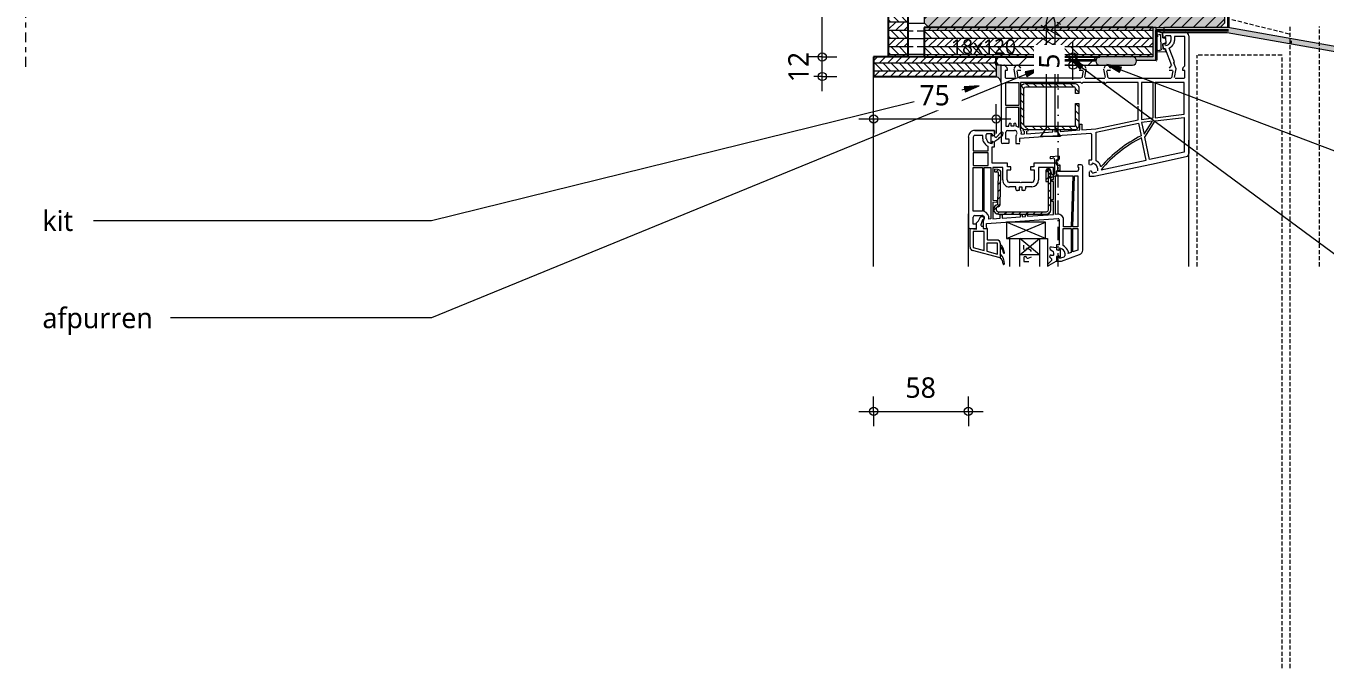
# Model space of a CAD drawing. Header units: millimetres. Extents: x 6732 to 10947, y 894 to 9086.
# Drawn here: x 7763 to 8558, y 6220 to 6613 of the extents above; entities that cross this region are included whole.
import ezdxf

# ---------------------------------------------------------------- set-up
doc = ezdxf.new("R2010")
doc.units = ezdxf.units.MM
for name, pattern in [('MV_center', [15, 6, -3, 3, -3]), ('MV_hidden', [3.75, 2.5, -1.25]), ('MV_stramien', [16, 8, -4, 0, -4])]:
    doc.linetypes.add(name, pattern=pattern)
for name, color, linetype, lineweight in [('A-ANNO-DIMS', 211, 'Continuous', 13), ('A-ANNO-DIMS-5', 211, 'Continuous', 13), ('A-DETL', 90, 'Continuous', 13), ('A-DETL-GENF', 92, 'Continuous', 18), ('A-DETL-MEDM', 33, 'Continuous', 25), ('ARMIERUNG', 2, 'Continuous', 13), ('DICHTUNG', 2, 'Continuous', 13), ('Doorsnede Strandbaak_dwg', 8, 'Continuous', 13), ('G-ANNO-TEXT', 231, 'Continuous', 13), ('HAUPTPROFIL', 250, 'Continuous', 13), ('zeichnen', 250, 'Continuous', 13), ('ZUSATZPROFILE', 250, 'Continuous', 13)]:
    doc.layers.add(name, color=color, linetype=linetype, lineweight=lineweight)
doc.styles.add('Segoe UI_2', font='segoeui.ttf', dxfattribs={"height": 12.5})
doc.styles.add('Segoe UI_3', font='segoeui.ttf', dxfattribs={"height": 9})
doc.dimstyles.new('2_5_mm_1', dxfattribs={"dimscale": 304.8, "dimtxt": 13.092049, "dimasz": 0.016404, "dimexe": 0.029528, "dimexo": 0.0625, "dimgap": 0.014764, "dimtad": 1, "dimdec": 0, "dimzin": 0, "dimdsep": 46, "dimtxsty": 'Segoe UI_2', "dimblk1": 'DOTBLANK', "dimblk2": 'DOTBLANK', "dimsah": 1, "dimcen": 0.09, "dimdle": 0.029528, "dimazin": 0, "dimtfac": 1, "dimtdec": 4, "dimtix": 1, "dimtmove": 0, "dimatfit": 3, "dimfxl": 0.029528, "dimfxlon": 1, "dimtvp": 1, "dimtfill": 1, "dimtolj": 1, "dimtzin": 0, "dimarcsym": 2})
pattern_1 = [(0, (0, 0), (0, 5), [50, 0]), (45, (0, 0), (5.0006592, 0), [7.071, -7.071]), (315, (0, 0), (5.0006592, 0), [7.071, -7.071])]

# ---------------------------------------------------------------- blocks, each defined once
blk = doc.blocks.new('Doorsnede Strandbaak_dwg_550020_ARMIERUNG-3257533-Details Strandbaak Patio Woning')
at = {"layer": 'ARMIERUNG'}
h = blk.add_hatch(dxfattribs=at)
h.set_pattern_fill('FP_1', color=256, style=0, pattern_type=2)
h.set_pattern_definition([(45, (0, 0), (-56.1266, 56.1266), [])])
h.paths.add_polyline_path([(-376, 0), (376, 0), (399, 4), (410, 9), (424, 20), (435, 34), (442, 51), (444, 69), (444, 152), (394, 152), (393, 70), (390, 64), (386, 58), (381, 54), (375, 52), (368, 51), (-375, 52), (-381, 54), (-386, 58), (-390, 64), (-393, 70), (-394, 76), (-393, 642), (-390, 648), (-386, 653), (-381, 657), (-375, 660), (-368, 660), (375, 660), (381, 657), (386, 653), (390, 648), (393, 642), (394, 635), (394, 305), (444, 306), (444, 643), (442, 660), (435, 677), (424, 691), (410, 702), (394, 709), (376, 711), (-376, 711), (-394, 709), (-410, 702), (-424, 691), (-435, 677), (-442, 660), (-444, 643), (-444, 69), (-442, 51), (-435, 34), (-424, 20), (-410, 9), (-394, 2)])
for p, q in [((-444, 643), (-444, 69)), ((-394, 635), (-394, 76)), ((376, 711), (-376, 711)), ((368, 660), (-368, 660)), ((444, 305), (444, 306)), ((-376, 0), (376, 0)), ((-368, 51), (368, 51))]:
    blk.add_line(p, q, dxfattribs=at)
at = {"layer": 'ARMIERUNG', "flags": 128}
for points in [[(394, 635), (394, 305), (444, 305), (444, 643)], [(444, 69), (444, 152), (394, 152), (394, 76)]]:
    blk.add_lwpolyline(points, dxfattribs=at)
at = {"layer": 'ARMIERUNG'}
for centre, radius, start, end in [((-376, 643), 68.6, 90, 180), ((-368, 635), 25.4, 90, 180), ((368, 635), 25.4, 360, 90), ((376, 643), 68.6, 360, 90), ((-376, 69), 68.6, 180, 270), ((-368, 76), 25.4, 180, 270), ((368, 76), 25.4, 270, 0), ((376, 69), 68.6, 270, 0)]:
    blk.add_arc(centre, radius, start, end, dxfattribs=at)
blk = doc.blocks.new('Doorsnede Strandbaak_dwg_rubber-V1-Details Strandbaak Patio Woning')
at = {"layer": 'zeichnen'}
for p, q in [((-1644, 8004), (-1655, 7993)), ((-1644, 7965), (-1646, 7961)), ((-1631, 7996), (-1644, 7965)), ((-1644, 7955), (-1602, 7910)), ((-1732, 7790), (-1732, 7720)), ((-1702, 7718), (-1702, 7933)), ((-1695, 7943), (-1691, 7944)), ((-1652, 7933), (-1655, 7937)), ((-1644, 7903), (-1649, 7908)), ((-1624, 7881), (-1644, 7903)), ((-1647, 7700), (-1670, 7694))]:
    blk.add_line(p, q, dxfattribs=at)
at = {"layer": 'zeichnen', "flags": 128}
for points in [[(-1732, 7895), (-1732, 7966), (-1732, 7896), (-1732, 7966), (-1720, 7966), (-1665, 7986)], [(-1763, 7720), (-1732, 7720), (-1732, 7799), (-1771, 7809), (-1771, 7796), (-1783, 7799), (-1783, 7894), (-1771, 7898), (-1771, 7889)], [(-1771, 7664), (-1771, 7712), (-1771, 7664), (-1642, 7675)]]:
    blk.add_lwpolyline(points, dxfattribs=at)
blk.add_lwpolyline([(-1764, 7884), (-1736, 7891)], close=True, dxfattribs=at)
at = {"layer": 'zeichnen'}
for centre, radius, start, end in [((-1674, 8010), 25.4, 290.2, 316.4), ((-1641, 7959), 5.08, 157.9571, 222.0291), ((-1638, 7999), 7.62, 90, 135.7128), ((-1638, 7999), 7.62, 7, 90), ((-1638, 7999), 7.62, 337.9571, 7), ((-1765, 7889), 5.08, 180, 285), ((-1765, 7889), 5.08, 180, 285), ((-1737, 7896), 5.08, 285, 0), ((-1737, 7896), 5.08, 285, 0), ((-1692, 7933), 10.2, 110.2, 180), ((-1679, 7911), 35.6, 47.6331, 110.2), ((-1659, 7926), 10.2, 327.4337, 43.3926), ((-1642, 7915), 10.2, 147.4337, 222.9571), ((-1630, 7876), 7.62, 336.9035, 42.9571), ((-1609, 7867), 15.2, 156.9035, 236.8854), ((-1609, 7867), 15.2, 236.8854, 273.8695), ((-1609, 7867), 15.2, 279.4878, 332.3525), ((-1633, 7880), 43.2, 0, 42.9571), ((-1633, 7880), 43.2, 332.3525, 345.8177), ((-1633, 7880), 43.2, 346.1762, 0), ((-1763, 7712), 7.62, 90, 180), ((-1677, 7718), 25.4, 180, 285.7884), ((-1644, 7688), 12.7, 275, 105.7884)]:
    blk.add_arc(centre, radius, start, end, dxfattribs=at)
blk = doc.blocks.new('Doorsnede Strandbaak_dwg_rubber-V2-Details Strandbaak Patio Woning')
at = {"layer": 'zeichnen'}
for p, q in [((-1702, 7718), (-1702, 7933)), ((-1695, 7943), (-1691, 7944)), ((-1644, 8004), (-1655, 7993)), ((-1652, 7933), (-1655, 7937)), ((-1631, 7889), (-1649, 7908)), ((-1635, 7987), (-1646, 7961)), ((-1645, 7956), (-1633, 7943)), ((-1732, 7790), (-1732, 7720)), ((-1647, 7700), (-1670, 7694))]:
    blk.add_line(p, q, dxfattribs=at)
at = {"layer": 'zeichnen', "flags": 128}
for points in [[(-1763, 7720), (-1732, 7720), (-1732, 7799), (-1771, 7809), (-1771, 7796), (-1783, 7799), (-1783, 7894), (-1771, 7898), (-1771, 7889)], [(-1732, 7895), (-1732, 7966), (-1732, 7896), (-1732, 7966), (-1720, 7966), (-1665, 7986)], [(-1771, 7664), (-1771, 7712), (-1771, 7664), (-1642, 7675)]]:
    blk.add_lwpolyline(points, dxfattribs=at)
blk.add_lwpolyline([(-1764, 7884), (-1736, 7891)], close=True, dxfattribs=at)
at = {"layer": 'zeichnen'}
for centre, radius, start, end in [((-1765, 7889), 5.08, 180, 285), ((-1765, 7889), 5.08, 180, 285), ((-1737, 7896), 5.08, 285, 0), ((-1737, 7896), 5.08, 285, 0), ((-1692, 7933), 10.2, 110.2, 180), ((-1679, 7911), 35.6, 47.6331, 110.2), ((-1674, 8010), 25.4, 290.2, 316.4), ((-1659, 7926), 10.2, 327.4337, 43.3926), ((-1642, 7915), 10.2, 147.4337, 222.9571), ((-1641, 7959), 5.08, 157.9571, 222.0291), ((-1638, 7999), 7.62, 90, 136.4), ((-1638, 7999), 7.62, 67.3952, 90), ((-1763, 7712), 7.62, 90, 180), ((-1677, 7718), 25.4, 180, 285.7884), ((-1644, 7688), 12.7, 275, 105.7884)]:
    blk.add_arc(centre, radius, start, end, dxfattribs=at)
blk = doc.blocks.new('Doorsnede Strandbaak_dwg_560610_GLASLEISTE-18-5-3257565-Details Strandbaak Patio Woning')
at = {"layer": 'DICHTUNG'}
for centre, radius, start, end in [((-320, 547), 10.2, 89.9903, 178.5056), ((-126, 542), 204, 178.5056, 226.5174), ((-320, 547), 10.2, 358.7499, 90.0097), ((-201, 544), 109, 178.7499, 232.9011), ((-323, 377), 7.62, 90, 185.067), ((-114, 395), 217, 185.0899, 225.3403), ((-323, 377), 7.62, 8.5934, 90), ((-135, 405), 183, 188.6242, 223.6582)]:
    blk.add_arc(centre, radius, start, end, dxfattribs=at)
at = {"layer": 'ZUSATZPROFILE'}
for p, q in [((-216, 178), (-76, 178)), ((-15, -163), (-15, -160)), ((33, -62), (5, -140)), ((8, -185), (20, -185))]:
    blk.add_line(p, q, dxfattribs=at)
at = {"layer": 'ZUSATZPROFILE', "flags": 128}
for points in [[(-267, 229), (-267, 457), (166, 340)], [(-216, 224), (-56, 224), (-56, 353), (-221, 397), (-221, 229)], [(154, 296), (-18, 343), (-18, 46), (157, 46), (157, 291)], [(203, 291), (203, 0), (102, 9), (102, -89), (74, -122), (54, -163)], [(17, -38), (0, -38), (0, 0), (-64, 0), (-64, 165)]]:
    blk.add_lwpolyline(points, dxfattribs=at)
at = {"layer": 'ZUSATZPROFILE'}
for centre, radius, start, end in [((-216, 229), 50.8, 180, 270), ((-216, 229), 5.08, 180, 270), ((152, 291), 5.08, 0, 74.876), ((152, 291), 50.8, 360, 74.876), ((-76, 165), 12.7, 360, 90), ((5, -160), 20.3, 90, 180), ((8, -163), 22.9, 180, 270), ((17, -56), 17.8, 340, 90), ((20, -147), 38.1, 270, 335)]:
    blk.add_arc(centre, radius, start, end, dxfattribs=at)
blk = doc.blocks.new('Doorsnede Strandbaak_dwg_560610-3257532-Details Strandbaak Patio Woning')
blk.add_blockref('Doorsnede Strandbaak_dwg_560610_GLASLEISTE-18-5-3257565-Details Strandbaak Patio Woning', (0, 0))
blk = doc.blocks.new('Doorsnede Strandbaak_dwg_Verglasungsdichtung-3257534-Details Strandbaak Patio Woning')
at = {"layer": 'DICHTUNG'}
for p, q in [((136, 44), (79, -12)), ((84, -99), (55, -96)), ((98, -183), (60, -160)), ((79, -38), (102, -60))]:
    blk.add_line(p, q, dxfattribs=at)
at = {"layer": 'DICHTUNG', "flags": 128}
for points in [[(82, -226), (0, -218), (0, -187), (-38, -176), (-38, -189), (-58, -184), (-58, -70), (-38, -65), (-38, -78), (0, -67), (0, 0), (13, 0), (121, 64)], [(41, -108), (41, -109), (41, -127)]]:
    blk.add_lwpolyline(points, dxfattribs=at)
at = {"layer": 'DICHTUNG'}
for centre, radius, start, end in [((127, 53), 12.7, 85.8875, 120.7956), ((127, 53), 12.7, 314.6864, 85.8875), ((127, 53), 12.7, 311.6546, 314.6864), ((53, -109), 12.7, 85, 180), ((79, -127), 38.1, 180, 240.922), ((92, -25), 17.8, 134.6864, 226.0353), ((86, -203), 22.9, 259.4785, 60.922), ((86, -76), 22.8, 265, 46.0353)]:
    blk.add_arc(centre, radius, start, end, dxfattribs=at)
blk = doc.blocks.new('Doorsnede Strandbaak_dwg_Anschlagdichtung-3257535-Details Strandbaak Patio Woning')
at = {"layer": 'DICHTUNG'}
for p, q in [((-138, -80), (-146, -86)), ((-135, -141), (-73, -73)), ((-121, -68), (-130, -74)), ((-105, -57), (-113, -63)), ((-44, -8), (-103, -50))]:
    blk.add_line(p, q, dxfattribs=at)
at = {"layer": 'DICHTUNG', "flags": 128}
blk.add_lwpolyline([(-38, -86), (-38, -96), (0, -86), (0, -113), (20, -108), (20, 21), (0, 27), (0, 0), (-38, 10), (-38, 3)], dxfattribs=at)
at = {"layer": 'DICHTUNG'}
for centre, radius, start, end in [((-51, 3), 12.7, 305, 0), ((-165, -127), 5.08, 89.6773, 174.6906), ((-150, -127), 20.3, 179.1619, 270), ((-162, -107), 5.08, 66.3776, 252.7471), ((-119, -123), 45.7, 165.9318, 178.8639), ((-119, -123), 45.7, 138.7341, 153.1929), ((-150, -89), 5.08, 39.1799, 225.5493), ((-150, -127), 20.3, 270, 317.8593), ((-134, -77), 5.08, 35, 215), ((-117, -66), 5.08, 35, 215), ((-100, -54), 5.08, 125, 215), ((-58, -86), 20.3, 360, 137.8593)]:
    blk.add_arc(centre, radius, start, end, dxfattribs=at)
blk = doc.blocks.new('Doorsnede Strandbaak_dwg_550410_ARMIERUNG-V3-Details Strandbaak Patio Woning')
at = {"layer": 'ARMIERUNG'}
h = blk.add_hatch(dxfattribs=at)
h.set_pattern_fill('FP_2', color=256, style=0, pattern_type=2)
h.set_pattern_definition([(45, (-1394.81, 156.085), (-56.1266, 56.1266), [])])
h.paths.add_polyline_path([(-376, 711), (-394, 709), (-410, 702), (-424, 691), (-435, 677), (-442, 660), (-445, 643), (-443, 28), (-439, 19), (-433, 11), (-425, 5), (-416, 1), (-406, 0), (-397, 1), (-387, 5), (-379, 11), (-373, 19), (-370, 28), (-368, 38), (-368, 203), (-406, 203), (-405, 651), (-402, 658), (-397, 664), (-391, 669), (-384, 672), (-376, 673), (378, 672), (386, 669), (394, 663), (400, 656), (404, 647), (406, 638), (406, 629), (403, 620), (398, 612), (392, 605), (384, 600), (366, 595), (359, 591), (352, 585), (347, 578), (344, 569), (343, 561), (331, 66), (333, 53), (338, 40), (346, 30), (360, 19), (368, 16), (381, 14), (432, 13), (433, 51), (379, 53), (373, 56), (370, 62), (370, 65), (381, 560), (399, 565), (415, 575), (429, 588), (438, 604), (443, 623), (444, 641), (440, 660), (432, 677), (420, 691), (405, 702), (387, 709), (368, 711), (87, 711)])
for p, q in [((-445, 643), (-445, 38)), ((368, 711), (-376, 711)), ((368, 673), (-376, 673)), ((343, 561), (331, 66)), ((381, 560), (370, 65))]:
    blk.add_line(p, q, dxfattribs=at)
at = {"layer": 'ARMIERUNG', "flags": 128}
for points in [[(-406, 38), (-406, 203), (-406, 643)], [(-368, 38), (-368, 203), (-406, 203)], [(381, 14), (432, 13), (433, 51), (382, 52)]]:
    blk.add_lwpolyline(points, dxfattribs=at)
at = {"layer": 'ARMIERUNG'}
for centre, radius, start, end in [((-376, 643), 68.6, 90, 180), ((-376, 643), 30.5, 90, 180), ((368, 635), 76.2, 279.5941, 90), ((368, 635), 38.1, 279.6018, 90), ((381, 560), 38.1, 99.6018, 178.6736), ((-406, 38), 38.1, 180, 360), ((382, 65), 50.8, 178.6407, 268.6407), ((382, 65), 12.7, 178.6407, 268.6407)]:
    blk.add_arc(centre, radius, start, end, dxfattribs=at)
blk = doc.blocks.new('Doorsnede Strandbaak_dwg_550410_FLG-Z60-V4-Details Strandbaak Patio Woning')
at = {"layer": 'HAUPTPROFIL'}
for p, q in [((-787, 1702), (-787, 1747)), ((-699, 1773), (-699, 1751)), ((-699, 1652), (-699, 1631)), ((-664, 1754), (-692, 1746)), ((-664, 1650), (-692, 1657)), ((686, 1321), (597, 1321)), ((465, 1167), (471, 1178)), ((610, 1118), (500, 1118)), ((-1041, 330), (-1003, 330)), ((309, -24), (337, -32)), ((309, -128), (337, -121)), ((343, -27), (343, -5)), ((343, -147), (343, -126)), ((348, -152), (419, -152)), ((432, -76), (432, -140))]:
    blk.add_line(p, q, dxfattribs=at)
at = {"layer": 'HAUPTPROFIL', "flags": 128}
for points in [[(-660, 1759), (-660, 1829), (-737, 1829), (-1017, 1727)], [(-1067, 1655), (-1067, 684), (-1067, 356)], [(-762, 1585), (-762, 1321), (-889, 1321), (-889, 1692), (-843, 1709), (-843, 1702)], [(-704, 1778), (-726, 1778), (-779, 1759)], [(-699, 1180), (-699, 1575), (-660, 1575), (-660, 1645)], [(-680, 1099), (-643, 1101), (-643, 500), (-914, 500), (-889, 1295), (-767, 1295), (-767, 1180)], [(483, 1232), (483, 1321), (419, 1321), (427, 1300), (427, 1245), (-685, 1167)], [(584, 1308), (584, 1252), (635, 1252), (635, 1143)], [(711, -102), (711, 1036), (711, 1295)], [(-97, 1105), (-127, 1105), (-127, 1137), (-178, 1134), (-178, 1105), (-208, 1105), (-208, 1131), (-612, 1103), (-612, 899), (-589, 899)], [(216, 1105), (185, 1105), (185, 1159), (-97, 1139), (-97, 1105)], [(177, 566), (177, 373), (333, 373), (333, 878), (269, 884), (269, 914), (333, 909), (333, 914), (333, 1169), (216, 1161), (216, 1105)], [(467, 1054), (467, 373), (363, 373), (363, 1171), (395, 1174)], [(500, 1049), (635, 1049), (635, 373), (493, 373), (493, 1049)], [(-589, 899), (-589, 869), (-612, 869), (-612, 589), (-589, 589), (-589, 559), (-612, 559), (-612, 373), (-380, 373), (-380, 566)], [(-273, 673), (-178, 673), (-178, 706)], [(-273, 605), (-115, 605), (-102, 612), (-88, 605), (70, 605)], [(-152, 732), (-124, 732), (-124, 676), (-79, 676), (-79, 732), (-51, 732)], [(-25, 706), (-25, 673), (70, 673)], [(-991, 343), (-991, 368), (-1003, 368), (-1003, 406)], [(-978, 432), (-681, 432), (-681, 305), (-428, 305), (-307, 305), (-307, 361), (-257, 361), (-257, 406), (-311, 406), (-311, 566)], [(108, 566), (108, 406), (53, 406), (53, 361), (104, 361), (104, 305), (343, 305), (343, 51), (305, 51), (305, -19)], [(635, -102), (635, 114), (406, 114), (406, 40)], [(305, -133), (305, -203), (405, -203), (610, -203)], [(488, -76), (488, -127), (610, -127)]]:
    blk.add_lwpolyline(points, dxfattribs=at)
for points in [[(-914, 1683), (-914, 1321), (-991, 1321), (-991, 1655)], [(-991, 500), (-991, 1295), (-914, 1295), (-940, 500)], [(406, 145), (635, 145), (635, 343), (406, 343)]]:
    blk.add_lwpolyline(points, close=True, dxfattribs=at)
at = {"layer": 'HAUPTPROFIL'}
for centre, radius, start, end in [((-991, 1655), 76.2, 110, 180), ((-737, 1702), 107, 180, 209.131), ((-692, 1727), 157, 209.131, 243.7002), ((-775, 1747), 12.7, 110, 180), ((-737, 1702), 50.8, 180, 209.131), ((-692, 1727), 102, 209.131, 263.2443), ((-704, 1773), 5.08, 0, 90), ((-704, 1631), 5.08, 263.2443, 0), ((-693, 1751), 5.08, 180, 285), ((-693, 1652), 5.08, 75, 180), ((-665, 1759), 5.08, 285, 0), ((-665, 1645), 5.08, 0, 75), ((356, 1233), 127, 334.8107, 359.8107), ((597, 1308), 12.7, 90, 180), ((686, 1295), 25.4, 0, 90), ((-686, 1180), 81.3, 180, 274), ((-686, 1180), 12.7, 180, 274), ((500, 1156), 107, 170.2766, 251.9695), ((493, 1154), 30.5, 155, 180), ((493, 1154), 30.5, 180, 192.6928), ((500, 1156), 38.2, 192.8324, 270.1396), ((500, 1156), 107, 265.904, 270), ((610, 1143), 25.4, 270, 360), ((-273, 566), 107, 90, 180), ((-152, 706), 25.4, 90, 180), ((-51, 706), 25.4, 360, 90), ((70, 566), 107, 360, 90), ((-978, 406), 25.4, 90, 180), ((-273, 566), 38.1, 90, 180), ((70, 566), 38.1, 360, 90), ((-1041, 356), 25.4, 180, 270), ((-1003, 343), 12.7, 270, 0), ((337, -101), 157, 29.131, 63.7002), ((310, -19), 5.08, 180, 255), ((310, -133), 5.08, 105, 180), ((338, -27), 5.08, 255, 0), ((338, -126), 5.08, 0, 105), ((348, -5), 5.08, 83.2443, 180), ((348, -147), 5.08, 180, 270), ((337, -101), 102, 29.131, 83.2443), ((419, -140), 12.7, 270, 360), ((381, -76), 50.8, 360, 29.131), ((381, -76), 107, 360, 29.131), ((610, -102), 25.4, 270, 0), ((610, -102), 102, 270, 0)]:
    blk.add_arc(centre, radius, start, end, dxfattribs=at)
blk = doc.blocks.new('31 dubbel_glas - Type 1-3259601-Details Strandbaak Patio Woning')
at = {"layer": 'A-DETL-GENF', "lineweight": 13}
for p, q in [((268.03, 23), (285.1, 23)), ((268.03, 17), (285.1, 17)), ((275.1, 5), (275.1, 17)), ((275.1, 17), (285.1, 5)), ((275.1, 5), (285.1, 17)), ((285.1, 23), (285.1, 0)), ((285.1, 5), (268.03, 5)), ((285.1, 0), (268.03, 0))]:
    blk.add_line(p, q, dxfattribs=at)
blk = doc.blocks.new('00 hout_rechthoekig_sls - SLS 38x184-V19-Details Strandbaak Patio Woning')
at = {"layer": 'A-DETL-GENF'}
blk.add_hatch(color=256, dxfattribs=at).paths.add_polyline_path([(140, -38), (181.17, -38), (184, -35.17), (184, -2.83), (181.17, 0), (2.83, 0), (0, -2.83), (0, -35.17), (2.83, -38), (92.75, -38)])
at = {"layer": 'A-DETL-MEDM', "lineweight": 13}
h = blk.add_hatch(dxfattribs=at)
h.set_pattern_fill('FP_20', color=256, style=0, pattern_type=2)
h.set_pattern_definition([(45, (-8312.491, -6649.566), (-3.535534, 3.535534), [])])
h.paths.add_polyline_path([(181.17, -38), (184, -35.17), (184, -2.83), (181.17, 0), (2.83, 0), (0, -2.83), (0, -35.17), (2.83, -38), (146.69, -38)])
at = {"layer": 'A-DETL-MEDM', "lineweight": 18}
for p, q in [((0, -2.83), (2.83, 0)), ((2.83, 0), (0, -2.83)), ((181.17, 0), (184, -2.83)), ((0, -2.83), (0, -35.17)), ((181.17, 0), (184, -2.83)), ((184, -35.17), (184, -2.83)), ((2.83, -38), (0, -35.17)), ((0, -35.17), (2.83, -38)), ((142, -38), (146.69, -38)), ((184, -35.17), (181.17, -38)), ((181.17, -38), (184, -35.17))]:
    blk.add_line(p, q, dxfattribs=at)
blk = doc.blocks.new('28 schroef - 5_0x80-4440999-Details Strandbaak Patio Woning')
at = {"layer": 'A-DETL-GENF', "lineweight": 13}
h = blk.add_hatch(dxfattribs=at)
h.set_pattern_fill('FP_31', color=256, style=0, pattern_type=2)
h.set_pattern_definition([(240, (0, 0), (-11.2583, 6.5), [])])
h.paths.add_polyline_path([(50, -6), (70, -6), (70, 6), (50, 6)])
h = blk.add_hatch(dxfattribs=at)
h.set_pattern_fill('FP_32', color=256, style=0, pattern_type=2)
h.set_pattern_definition([(240, (7.5, 0), (-11.2583, 6.5), [])])
h.paths.add_polyline_path([(50, -6), (70, -6), (70, 6), (50, 6)])
for p, q in [((0, -6), (0, 6)), ((0, 6), (5, 2.5)), ((5, 2.5), (70, 2.5)), ((70, 2.5), (80, 0)), ((80, 0), (70, -2.5)), ((5, -2.5), (0, -6)), ((70, -2.5), (5, -2.5))]:
    blk.add_line(p, q, dxfattribs=at)
blk = doc.blocks.new('33 sparing - Type 1-4933724-Details Strandbaak Patio Woning')
at = {"layer": 'A-DETL-GENF'}
for p, q in [((0, 0), (0, -9.92)), ((24, 0), (0, 0)), ((0, -9.92), (24, 0)), ((24, -9.92), (0, 0)), ((24, -9.92), (24, 0)), ((0, -9.92), (24, -9.92))]:
    blk.add_line(p, q, dxfattribs=at)
blk = doc.blocks.new('NLRS_00_DI_maskeer - Type 1-4234611-Details Strandbaak Patio Woning')
at = {"layer": 'A-DETL-GENF', "linetype": 'MV_center'}
blk.add_line((516, 0), (-100, 0), dxfattribs=at)
blk = doc.blocks.new('DIMBLOCK58-Details Strandbaak Patio Woning')
at = {"layer": 'A-ANNO-DIMS-5'}
for p, q in [((8250.03, 6593.57), (8241.03, 6593.57)), ((8250.03, 6572.57), (8250.03, 6593.57)), ((8250.03, 6593.57), (8259.03, 6593.57)), ((8250.03, 6581.57), (8241.03, 6581.57)), ((8250.03, 6581.57), (8259.03, 6581.57))]:
    blk.add_line(p, q, dxfattribs=at)
for centre in [(8250.03, 6593.57), (8250.03, 6581.57)]:
    blk.add_circle(centre, 2.5, dxfattribs=at)
at = {"layer": 'A-ANNO-DIMS-5', "color": 0, "insert": (8229.22, 6578.04), "char_height": 12.5, "width": 22.8516, "attachment_point": 1, "rotation": 90, "line_spacing_factor": 1.142579, "style": 'Segoe UI_2', "bg_fill": 3, "box_fill_scale": 1.25, "bg_fill_color": 9, "bg_fill_true_color": 13158600, "bg_fill_transparency": 0}
blk.add_mtext('12', dxfattribs=at)
blk = doc.blocks.new('_DotBlank')
at = {"color": 0, "linetype": 'ByBlock', "lineweight": -2}
blk.add_line((-0.5, 0), (-1, 0), dxfattribs=at)
blk.add_circle((0, 0), 0.5, dxfattribs=at)
blk = doc.blocks.new('DIMBLOCK59-Details Strandbaak Patio Woning')
at = {"layer": 'A-ANNO-DIMS-5'}
for p, q in [((8250.03, 6687.57), (8241.03, 6687.57)), ((8250.03, 6593.57), (8250.03, 6687.57)), ((8250.03, 6687.57), (8259.03, 6687.57)), ((8250.03, 6593.57), (8241.03, 6593.57)), ((8250.03, 6593.57), (8259.03, 6593.57))]:
    blk.add_line(p, q, dxfattribs=at)
for centre in [(8250.03, 6687.57), (8250.03, 6593.57)]:
    blk.add_circle(centre, 2.5, dxfattribs=at)
at = {"layer": 'A-ANNO-DIMS-5', "color": 0, "insert": (8229.22, 6631.04), "char_height": 12.5, "width": 22.8516, "attachment_point": 1, "rotation": 90, "line_spacing_factor": 1.142579, "style": 'Segoe UI_2', "bg_fill": 3, "box_fill_scale": 1.25, "bg_fill_color": 9, "bg_fill_true_color": 13158600, "bg_fill_transparency": 0}
blk.add_mtext('94', dxfattribs=at)
blk = doc.blocks.new('DIMBLOCK109-Details Strandbaak Patio Woning')
at = {"layer": 'A-ANNO-DIMS-5'}
for p, q in [((8281.49, 6376.65), (8281.49, 6385.65)), ((8339.49, 6376.65), (8339.49, 6385.65)), ((8272.49, 6376.65), (8348.49, 6376.65)), ((8281.49, 6376.65), (8281.49, 6367.65)), ((8339.49, 6376.65), (8339.49, 6367.65))]:
    blk.add_line(p, q, dxfattribs=at)
for centre in [(8281.49, 6376.65), (8339.49, 6376.65)]:
    blk.add_circle(centre, 2.5, dxfattribs=at)
at = {"layer": 'A-ANNO-DIMS-5', "color": 0, "insert": (8300.97, 6397.46), "char_height": 12.5, "width": 22.8516, "attachment_point": 1, "line_spacing_factor": 1.142579, "style": 'Segoe UI_2', "bg_fill": 3, "box_fill_scale": 1.25, "bg_fill_color": 9, "bg_fill_true_color": 13158600, "bg_fill_transparency": 0}
blk.add_mtext('58', dxfattribs=at)
blk = doc.blocks.new('DIMBLOCK123-Details Strandbaak Patio Woning')
at = {"layer": 'A-ANNO-DIMS-5'}
for p, q in [((8281.49, 6555.63), (8281.49, 6564.63)), ((8356.49, 6555.63), (8356.49, 6564.63)), ((8272.49, 6555.63), (8365.49, 6555.63)), ((8281.49, 6555.63), (8281.49, 6546.63)), ((8356.49, 6555.63), (8356.49, 6546.63))]:
    blk.add_line(p, q, dxfattribs=at)
for centre in [(8281.49, 6555.63), (8356.49, 6555.63)]:
    blk.add_circle(centre, 2.5, dxfattribs=at)
at = {"layer": 'A-ANNO-DIMS-5', "color": 0, "insert": (8309.47, 6576.44), "char_height": 12.5, "width": 22.8516, "attachment_point": 1, "line_spacing_factor": 1.142579, "style": 'Segoe UI_2', "bg_fill": 3, "box_fill_scale": 1.25, "bg_fill_color": 9, "bg_fill_true_color": 13158600, "bg_fill_transparency": 0}
blk.add_mtext('75', dxfattribs=at)
blk = doc.blocks.new('DIMBLOCK142-Details Strandbaak Patio Woning')
at = {"layer": 'A-ANNO-DIMS-5'}
for p, q in [((8403.52, 6579.57), (8403.52, 6602.57)), ((8403.52, 6593.57), (8394.52, 6593.57)), ((8403.52, 6593.57), (8412.52, 6593.57)), ((8403.52, 6588.57), (8394.52, 6588.57)), ((8403.52, 6588.57), (8412.52, 6588.57))]:
    blk.add_line(p, q, dxfattribs=at)
for centre in [(8403.52, 6593.57), (8403.52, 6588.57)]:
    blk.add_circle(centre, 2.5, dxfattribs=at)
at = {"layer": 'A-ANNO-DIMS-5', "color": 0, "insert": (8382.72, 6586.31), "char_height": 12.5, "width": 11.4258, "attachment_point": 1, "rotation": 90, "line_spacing_factor": 1.142579, "style": 'Segoe UI_2', "bg_fill": 3, "box_fill_scale": 1.25, "bg_fill_color": 9, "bg_fill_true_color": 13158600, "bg_fill_transparency": 0}
blk.add_mtext('5', dxfattribs=at)

msp = doc.modelspace()

# ---------------------------------------------------------------- hatches: boundary and pattern name
at = {"layer": 'A-DETL-GENF', "lineweight": 13}
h = msp.add_hatch(dxfattribs=at)
h.set_pattern_fill('FP_7', color=254, style=0, pattern_type=2)
h.set_pattern_definition(pattern_1)
h.paths.add_polyline_path([(8290.49, 6593.57), (8302.49, 6593.57), (8302.49, 6687.57), (8290.49, 6687.57), (8290.49, 6595.65)])
h = msp.add_hatch(dxfattribs=at)
h.set_pattern_fill('FP_6', color=250, style=0, pattern_type=2)
h.set_pattern_definition([(0, (0, 0), (0, 9.476), []), (0, (0, 4.738), (0, 9.476), [4.738, -2.369])])
h.paths.add_polyline_path([(8312.49, 6593.57), (8312.49, 6687.57), (8302.49, 6687.57), (8302.49, 6593.57)])
h = msp.add_hatch(dxfattribs=at)
h.set_pattern_fill('FP_7', color=254, style=0, pattern_type=2)
h.set_pattern_definition(pattern_1)
h.paths.add_polyline_path([(8312.49, 6593.57), (8452.49, 6593.57), (8452.49, 6611.57), (8312.49, 6611.57), (8312.49, 6595.65)])
at = {"layer": 'A-DETL-GENF'}
for color, points in [(8, [(8454.49, 6591.57), (8454.49, 6611.57), (8452.49, 6611.57), (8452.49, 6593.57), (8439.97, 6593.57), (8440.61, 6593.48), (8441.22, 6593.23), (8441.73, 6592.83), (8442.13, 6592.32), (8442.47, 6591.57)]), (7, [(8576.49, 6581.8), (8579.49, 6581.8), (8579.49, 6597.25), (8498.28, 6611.57), (8459.18, 6611.57), (8459.18, 6608.57), (8498.01, 6608.57), (8576.49, 6594.73)]), (7, [(8439.97, 6588.57), (8440.61, 6588.65), (8441.22, 6588.9), (8441.73, 6589.3), (8442.13, 6589.82), (8442.38, 6590.42), (8442.47, 6591.07), (8442.38, 6591.71), (8442.13, 6592.32), (8441.73, 6592.83), (8441.22, 6593.23), (8440.61, 6593.48), (8439.97, 6593.57), (8419.97, 6593.57), (8419.32, 6593.48), (8418.72, 6593.23), (8418.2, 6592.83), (8417.8, 6592.32), (8417.55, 6591.71), (8417.47, 6591.07), (8417.55, 6590.42), (8417.8, 6589.82), (8418.2, 6589.3), (8418.72, 6588.9), (8419.32, 6588.65), (8419.97, 6588.57), (8423.36, 6588.57)]), (1, [(8359.49, 6577.57), (8359.49, 6588.57), (8356.49, 6588.57), (8356.49, 6581.44), (8357.31, 6581.13), (8358.04, 6580.65), (8358.65, 6580.02), (8359.11, 6579.27), (8359.39, 6578.44)])]:
    msp.add_hatch(color=color, dxfattribs=at).paths.add_polyline_path(points)
at = {"layer": 'A-DETL-GENF', "lineweight": 13}
h = msp.add_hatch(dxfattribs=at)
h.set_pattern_fill('FP_7', color=254, style=0, pattern_type=2)
h.set_pattern_definition(pattern_1)
h.paths.add_polyline_path([(8356.49, 6581.57), (8356.49, 6593.57), (8281.49, 6593.57), (8281.49, 6581.57), (8332.79, 6581.57)])
h = msp.add_hatch(dxfattribs=at)
h.set_pattern_fill('FP_28', color=251, style=0, pattern_type=2)
h.set_pattern_definition([(45, (0, 0), (-10.606602, 10.606602), []), (135, (0, 0), (-10.606602, -10.606602), [])])
h.paths.add_polyline_path([(8418.72, 6588.57), (8419.97, 6588.57), (8419.32, 6588.65), (8418.72, 6588.9), (8418.2, 6589.3), (8417.8, 6589.82), (8417.55, 6590.42), (8417.47, 6591.07), (8417.55, 6591.71), (8417.8, 6592.32), (8418.2, 6592.83), (8418.72, 6593.23), (8419.32, 6593.48), (8419.97, 6593.57), (8358.99, 6593.57), (8358.34, 6593.48), (8357.74, 6593.23), (8357.22, 6592.83), (8356.83, 6592.32), (8356.58, 6591.71), (8356.49, 6591.07), (8356.58, 6590.42), (8356.83, 6589.82), (8357.22, 6589.3), (8357.74, 6588.9), (8358.34, 6588.65), (8359.39, 6588.57), (8417.8, 6588.57)])
at = {"layer": 'G-ANNO-TEXT'}
for points in [[(8401.57, 6592.62), (8407.87, 6586), (8409.75, 6588.55)], [(8383.09, 6586.39), (8374.17, 6584.45), (8375.37, 6581.51)], [(8424.24, 6588.93), (8432.09, 6584.25), (8433.21, 6587.22)], [(8346.03, 6575.81), (8336.91, 6575.2), (8337.67, 6572.12)]]:
    msp.add_hatch(color=7, dxfattribs=at).paths.add_polyline_path(points)

# ---------------------------------------------------------------- linework, layer by layer
at = {"layer": 'A-DETL', "lineweight": 35}
for p, q in [((8498.78, 6611.48), (8498.78, 6696.48)), ((8454.72, 6591.57), (8454.72, 6609.97)), ((8454.72, 6609.97), (8498.78, 6609.97)), ((8536.49, 6602.82), (8537.49, 6602.82)), ((8390.69, 6591.57), (8417.53, 6591.57)), ((8454.49, 6591.57), (8454.72, 6591.57))]:
    msp.add_line(p, q, dxfattribs=at)
at = {"layer": 'A-DETL', "linetype": 'MV_hidden', "lineweight": 18}
msp.add_line((8500.74, 6616.53), (8536.49, 6607.61), dxfattribs=at)
at = {"layer": 'A-DETL', "linetype": 'MV_stramien', "lineweight": 18}
for p, q in [((8394.49, 6611.57), (8394.49, 6614.91)), ((8394.49, 6465.41), (8394.49, 6593.57))]:
    msp.add_line(p, q, dxfattribs=at)
at = {"layer": 'A-DETL', "lineweight": 18}
for p, q in [((8452.49, 6611.57), (8452.49, 6593.57)), ((8454.49, 6611.57), (8452.49, 6611.57)), ((8454.49, 6591.57), (8454.49, 6611.57)), ((8498.28, 6611.57), (8459.18, 6611.57)), ((8459.18, 6611.57), (8459.18, 6608.57)), ((8459.18, 6608.57), (8498.01, 6608.57)), ((8498.01, 6608.57), (8576.49, 6594.73)), ((8579.49, 6597.25), (8498.28, 6611.57)), ((8419.97, 6593.57), (8358.99, 6593.57)), ((8439.97, 6593.57), (8419.97, 6593.57)), ((8452.49, 6593.57), (8439.97, 6593.57)), ((8356.49, 6588.57), (8356.49, 6581.44)), ((8359.49, 6588.57), (8356.49, 6588.57)), ((8359.49, 6588.57), (8419.97, 6588.57)), ((8359.49, 6577.57), (8359.49, 6588.57)), ((8419.97, 6588.57), (8439.97, 6588.57)), ((8442.4, 6591.57), (8454.49, 6591.57))]:
    msp.add_line(p, q, dxfattribs=at)
at = {"layer": 'A-DETL'}
for p, q in [((8458.49, 6605.81), (8458.49, 6608.57)), ((8458.49, 6608.57), (8472.49, 6608.57)), ((8458.49, 6601.32), (8458.49, 6598.57)), ((8458.64, 6605.62), (8459.74, 6605.32)), ((8459.74, 6601.81), (8458.64, 6601.51)), ((8459.99, 6605.52), (8459.99, 6606.37)), ((8459.99, 6600.77), (8459.99, 6601.62)), ((8462.99, 6606.57), (8460.19, 6606.57)), ((8463.49, 6606.07), (8463.49, 6603.57)), ((8471.99, 6606.07), (8465.69, 6606.07)), ((8465.69, 6606.07), (8465.69, 6603.57)), ((8471.99, 6588.17), (8471.99, 6606.07)), ((8474.49, 6606.57), (8474.49, 6534.51)), ((8458.49, 6598.57), (8459.99, 6598.57)), ((8459.99, 6598.57), (8463.9, 6588.37)), ((8465.73, 6590.6), (8462.51, 6598.99)), ((8359.99, 6588.57), (8361.18, 6588.57)), ((8361.88, 6588.27), (8363, 6587.16)), ((8363.29, 6585.37), (8361.99, 6585.37)), ((8361.99, 6585.37), (8361.99, 6581.07)), ((8363.29, 6586.45), (8363.29, 6585.37)), ((8367.3, 6586.18), (8368.23, 6580.92)), ((8368.25, 6588.07), (8367.36, 6586.52)), ((8370.07, 6580.81), (8369.31, 6585.13)), ((8371.59, 6585.37), (8369.51, 6585.37)), ((8370.29, 6588.15), (8371.4, 6586.63)), ((8409.47, 6585.37), (8407.39, 6585.37)), ((8407.58, 6586.63), (8408.69, 6588.15)), ((8409.67, 6585.13), (8408.91, 6580.81)), ((8411.62, 6586.52), (8410.73, 6588.07)), ((8410.76, 6580.92), (8411.68, 6586.18)), ((8422.3, 6586.18), (8423.23, 6580.92)), ((8423.25, 6588.07), (8422.36, 6586.52)), ((8425.07, 6580.81), (8424.31, 6585.13)), ((8426.59, 6585.37), (8424.51, 6585.37)), ((8425.29, 6588.15), (8426.4, 6586.63)), ((8464.47, 6585.37), (8462.39, 6585.37)), ((8462.58, 6586.63), (8463.69, 6588.15)), ((8464.67, 6585.13), (8463.91, 6580.81)), ((8465.31, 6589.87), (8465.73, 6590.6)), ((8466.7, 6586.25), (8465.31, 6589.87)), ((8465.76, 6580.92), (8466.7, 6586.25)), ((8470.69, 6585.37), (8470.69, 6586.45)), ((8471.99, 6585.37), (8470.69, 6585.37)), ((8470.98, 6587.16), (8471.99, 6588.17)), ((8471.99, 6581.07), (8471.99, 6585.37)), ((8281.49, 6465.41), (8281.49, 6581.57)), ((8359.49, 6577.57), (8359.49, 6577.02)), ((8359.49, 6577.02), (8359.49, 6541.57)), ((8362.49, 6580.57), (8367.93, 6580.57)), ((8362.49, 6563.77), (8362.49, 6577.87)), ((8362.49, 6577.87), (8370.29, 6577.87)), ((8370.29, 6577.87), (8370.29, 6563.77)), ((8408.61, 6580.57), (8370.37, 6580.57)), ((8408.39, 6577.87), (8371.49, 6577.87)), ((8371.49, 6577.87), (8371.49, 6564.37)), ((8408.99, 6577.27), (8408.39, 6577.87)), ((8409.59, 6577.87), (8408.99, 6577.27)), ((8422.89, 6577.87), (8409.59, 6577.87)), ((8411.05, 6580.57), (8422.93, 6580.57)), ((8423.49, 6577.27), (8422.89, 6577.87)), ((8424.09, 6577.87), (8423.49, 6577.27)), ((8443.49, 6577.87), (8424.09, 6577.87)), ((8425.37, 6580.57), (8463.61, 6580.57)), ((8443.49, 6564.37), (8443.49, 6577.87)), ((8452.59, 6577.87), (8445.49, 6577.87)), ((8445.49, 6577.87), (8445.49, 6555.36)), ((8452.59, 6556.24), (8452.59, 6577.87)), ((8453.79, 6577.87), (8453.79, 6556.39)), ((8471.49, 6577.87), (8453.79, 6577.87)), ((8466.05, 6580.57), (8471.49, 6580.57)), ((8471.49, 6558.57), (8471.49, 6577.87)), ((8370.29, 6563.77), (8362.49, 6563.77)), ((8370.29, 6562.57), (8362.49, 6562.57)), ((8362.49, 6562.57), (8362.49, 6551.27)), ((8370.29, 6550.45), (8370.29, 6562.57)), ((8371.49, 6549.07), (8371.49, 6563.37)), ((8443.49, 6555.07), (8443.49, 6563.37)), ((8365.69, 6551.27), (8365.69, 6553.07)), ((8367.29, 6553.07), (8367.29, 6551.27)), ((8417.49, 6549.55), (8443.49, 6555.07)), ((8417.69, 6547.54), (8443.58, 6553.05)), ((8443.58, 6553.05), (8445.23, 6545.27)), ((8445.49, 6555.36), (8452.59, 6556.24)), ((8452.24, 6554.18), (8445.56, 6553.36)), ((8445.56, 6553.36), (8447.07, 6546.23)), ((8447.07, 6546.23), (8452.24, 6554.18)), ((8447.43, 6544.57), (8453.79, 6554.37)), ((8453.79, 6556.39), (8471.49, 6558.57)), ((8453.79, 6554.37), (8471.49, 6556.55)), ((8471.49, 6556.55), (8471.49, 6535.32)), ((8343.49, 6548.55), (8355.49, 6548.55)), ((8355.49, 6548.55), (8355.49, 6545.8)), ((8362.49, 6551.27), (8364.19, 6551.27)), ((8362.49, 6543.27), (8362.49, 6547.57)), ((8363.49, 6548.57), (8367.8, 6548.57)), ((8364.19, 6551.27), (8364.19, 6552.07)), ((8367.29, 6551.27), (8365.69, 6551.27)), ((8368.79, 6551.15), (8368.79, 6552.07)), ((8414.46, 6546.63), (8370.69, 6543.57)), ((8371.91, 6546.36), (8373.94, 6546.5)), ((8373.29, 6548.07), (8373.29, 6549.07)), ((8373.29, 6549.07), (8375.79, 6549.07)), ((8373.94, 6546.5), (8373.94, 6548.07)), ((8375.14, 6548.07), (8375.14, 6546.58)), ((8375.14, 6546.58), (8391.29, 6547.71)), ((8375.79, 6549.07), (8375.79, 6548.07)), ((8391.29, 6547.71), (8391.29, 6549.07)), ((8391.29, 6549.07), (8392.49, 6549.07)), ((8392.49, 6549.07), (8392.49, 6547.8)), ((8392.49, 6547.8), (8394.49, 6547.94)), ((8394.49, 6547.94), (8394.49, 6549.07)), ((8394.49, 6549.07), (8395.69, 6549.07)), ((8395.69, 6549.07), (8395.69, 6548.02)), ((8395.69, 6548.02), (8407.69, 6548.86)), ((8407.69, 6548.86), (8407.69, 6552.47)), ((8407.69, 6552.47), (8408.89, 6552.47)), ((8408.89, 6552.47), (8408.89, 6548.94)), ((8408.89, 6548.94), (8417.49, 6549.55)), ((8414.99, 6530.57), (8414.99, 6546.13)), ((8417.69, 6530.05), (8417.69, 6547.54)), ((8363.99, 6540.57), (8360.49, 6540.57)), ((8364.49, 6543.27), (8362.49, 6543.27)), ((8364.49, 6541.07), (8364.49, 6543.27)), ((8368.49, 6544.06), (8368.49, 6540.57)), ((8368.49, 6540.57), (8370.99, 6540.57)), ((8370.69, 6543.57), (8370.69, 6541.39)), ((8448.39, 6530.41), (8445.49, 6544.06)), ((8450.35, 6530.83), (8447.43, 6544.57)), ((8474.49, 6465.41), (8474.49, 6542.64)), ((8413.49, 6527.81), (8413.49, 6530.57)), ((8413.49, 6530.57), (8414.99, 6530.57)), ((8420.69, 6524.53), (8448.39, 6530.41)), ((8471.49, 6535.32), (8450.35, 6530.83)), ((8451.61, 6528.03), (8472.91, 6532.56)), ((8413.49, 6523.32), (8413.49, 6520.57)), ((8414.74, 6527.32), (8413.64, 6527.62)), ((8414.74, 6523.81), (8413.64, 6523.51)), ((8414.99, 6528.37), (8414.99, 6527.52)), ((8414.99, 6522.77), (8414.99, 6523.62)), ((8415.19, 6522.57), (8416, 6522.57)), ((8416.17, 6522.6), (8418.16, 6523.32)), ((8416.49, 6520.57), (8451.61, 6528.03)), ((8418.49, 6525.57), (8418.49, 6523.79)), ((8413.49, 6520.57), (8416.49, 6520.57)), ((8339.49, 6465.41), (8339.49, 6497.57)), ((8373.49, 6475.68), (8373.49, 6478.44)), ((8373.64, 6475.49), (8374.74, 6475.19)), ((8374.99, 6475.39), (8374.99, 6476.24)), ((8373.49, 6471.19), (8373.49, 6468.44)), ((8373.49, 6468.44), (8376.49, 6468.44)), ((8373.64, 6471.38), (8374.74, 6471.68)), ((8374.99, 6470.64), (8374.99, 6471.49)), ((8375.19, 6470.44), (8376, 6470.44)), ((8376.17, 6470.47), (8378.16, 6471.19))]:
    msp.add_line(p, q, dxfattribs=at)
at = {"layer": 'A-DETL', "linetype": 'MV_hidden'}
for p, q in [((8536.49, 6219.57), (8536.49, 6612.22)), ((8554.49, 6465.41), (8554.49, 6612.22)), ((8479.49, 6465.41), (8479.49, 6594.57)), ((8531.49, 6594.57), (8479.49, 6594.57)), ((8531.49, 6219.57), (8531.49, 6594.57))]:
    msp.add_line(p, q, dxfattribs=at)
at = {"layer": 'A-DETL'}
for centre, radius, start, end in [((8472.49, 6606.57), 2, 0, 90), ((8459.74, 6604.54), 4, 276.75571, 330.86902), ((8459.74, 6604.54), 6.2, 296.45929, 330.86902), ((8462.99, 6606.07), 0.5, 0, 90), ((8461.49, 6603.57), 2, 330.86902, 0), ((8461.49, 6603.57), 4.2, 330.86902, 0), ((8359.99, 6588.07), 0.5, 90, 180), ((8361.18, 6587.57), 1, 45, 90), ((8362.29, 6586.45), 1, 0, 45), ((8369.12, 6587.57), 1, 90, 150), ((8369.48, 6587.57), 1, 36, 90), ((8409.5, 6587.57), 1, 90, 144), ((8409.86, 6587.57), 1, 30, 90), ((8424.12, 6587.57), 1, 90, 150), ((8424.48, 6587.57), 1, 36, 90), ((8471.69, 6586.45), 1, 135, 180), ((8362.49, 6581.07), 0.5, 180, 270), ((8471.49, 6581.07), 0.5, 270, 0), ((8365.19, 6552.07), 1, 90, 180), ((8367.79, 6552.07), 1, 0, 90), ((8363.49, 6547.57), 1, 90, 180), ((8367.8, 6547.07), 1.5, 15.79108, 90), ((8373.49, 6544.06), 5, 155, 180), ((8367.8, 6547.07), 4.2, 53.66237, 76.38482), ((8368.09, 6547.15), 1.2, 335, 15.79108), ((8367.8, 6547.07), 4.2, 15.79108, 28.56722), ((8368.09, 6547.15), 3.9, 348.31618, 15.79108), ((8414.49, 6546.13), 0.5, 0, 94), ((8481.61, 6472.68), 81.2, 116.61897, 138.68284), ((8360.49, 6541.57), 1, 180, 270), ((8363.99, 6541.07), 0.5, 270, 0), ((8481.61, 6472.68), 80, 116.84326, 139.60115), ((8414.74, 6524.59), 6.2, 29.13098, 61.61945), ((8472.49, 6534.51), 2, 282, 0), ((8414.74, 6524.59), 4, 29.13098, 83.24429), ((8416.49, 6525.57), 2, 0, 29.13098), ((8416.49, 6525.57), 4.2, 9.89575, 29.13098), ((8374.74, 6472.46), 4, 29.13098, 83.24429)]:
    msp.add_arc(centre, radius, start, end, dxfattribs=at)
at = {"layer": 'A-DETL', "lineweight": 18}
for centre, radius, start, end in [((8358.99, 6591.07), 2.5, 90, 270), ((8419.97, 6591.07), 2.5, 90, 270), ((8419.97, 6591.07), 2.5, 90, 270), ((8439.97, 6591.07), 2.5, 270, 90), ((8355.49, 6577.57), 4, 360, 75.52245)]:
    msp.add_arc(centre, radius, start, end, dxfattribs=at)
at = {"layer": 'A-DETL-MEDM'}
for p, q in [((8290.49, 6687.57), (8290.49, 6593.57)), ((8302.49, 6687.57), (8302.49, 6593.57)), ((8383.84, 6611.57), (8312.49, 6611.57)), ((8312.49, 6611.57), (8312.49, 6593.57)), ((8395.84, 6611.57), (8383.84, 6611.57)), ((8452.49, 6611.57), (8395.84, 6611.57)), ((8312.49, 6593.57), (8281.49, 6593.57)), ((8281.49, 6593.57), (8281.49, 6581.57)), ((8312.49, 6593.57), (8419.97, 6593.57)), ((8356.49, 6588.57), (8356.49, 6593.57)), ((8281.49, 6581.57), (8356.49, 6581.57))]:
    msp.add_line(p, q, dxfattribs=at)
at = {"layer": 'G-ANNO-TEXT', "color": 250}
for p, q in [((8401.57, 6592.62), (8407.87, 6586)), ((8409.75, 6588.55), (8401.57, 6592.62)), ((8401.57, 6592.62), (8621.81, 6429.94)), ((8383.09, 6586.39), (8374.17, 6584.45)), ((8375.37, 6581.51), (8383.09, 6586.39)), ((8407.87, 6586), (8409.75, 6588.55)), ((8424.24, 6588.93), (8432.09, 6584.25)), ((8433.21, 6587.22), (8424.24, 6588.93)), ((8424.24, 6588.93), (8621.81, 6513.87)), ((8432.09, 6584.25), (8433.21, 6587.22)), ((8374.17, 6584.45), (8375.37, 6581.51)), ((8346.03, 6575.81), (8336.91, 6575.2)), ((8336.91, 6575.2), (8337.67, 6572.12)), ((8337.67, 6572.12), (8346.03, 6575.81)), ((8010.78, 6493.31), (7804.02, 6493.31)), ((8010.78, 6433.82), (7850.98, 6433.82))]:
    msp.add_line(p, q, dxfattribs=at)

# ---------------------------------------------------------------- block references
at = {"layer": 'A-DETL-GENF', "linetype": 'MV_center', "rotation": 269.9999999999999}
msp.add_blockref('NLRS_00_DI_maskeer - Type 1-4234611-Details Strandbaak Patio Woning', (7762.59, 7103.57), dxfattribs=at)
at = {"layer": 'A-DETL-GENF', "lineweight": 13}
for name, p, rotation in [('28 schroef - 5_0x80-4440999-Details Strandbaak Patio Woning', (8389.84, 6544.91), 89.99999999999974), ('31 dubbel_glas - Type 1-3259601-Details Strandbaak Patio Woning', (8387.95, 6197.38), 90)]:
    msp.add_blockref(name, p, dxfattribs=dict(at, rotation=rotation))
at = {"layer": 'A-DETL-GENF'}
msp.add_blockref('33 sparing - Type 1-4933724-Details Strandbaak Patio Woning', (8362.79, 6492.4), dxfattribs=at)
at = {"layer": 'A-DETL-MEDM', "lineweight": 18}
msp.add_blockref('00 hout_rechthoekig_sls - SLS 38x184-V19-Details Strandbaak Patio Woning', (8312.49, 6649.57), dxfattribs=at)
at = {"layer": 'Doorsnede Strandbaak_dwg', "color": 250, "extrusion": (0, 0, -1), "xscale": 0.0393700787401518, "yscale": 0.0393700787401518, "zscale": -0.0393700787401518, "rotation": 357.8292969025476}
msp.add_blockref('Doorsnede Strandbaak_dwg_rubber-V2-Details Strandbaak Patio Woning', (-8402.08, 6292.27), dxfattribs=at)
at = {"layer": 'Doorsnede Strandbaak_dwg', "color": 2, "extrusion": (0, 0, -1), "xscale": 0.0399999960629863, "yscale": 0.0399999960629863, "zscale": -0.0399999960629863, "rotation": 180}
msp.add_blockref('Doorsnede Strandbaak_dwg_550020_ARMIERUNG-3257533-Details Strandbaak Patio Woning', (-8389.3, 6577.36), dxfattribs=at)
at = {"layer": 'Doorsnede Strandbaak_dwg', "color": 250, "rotation": 180}
for name, p, xscale, yscale, zscale in [('Doorsnede Strandbaak_dwg_550410_FLG-Z60-V4-Details Strandbaak Patio Woning', (8367.49, 6540.55), 0.0393700787401518, 0.0393700787401518, 0.0393700787401518), ('Doorsnede Strandbaak_dwg_rubber-V1-Details Strandbaak Patio Woning', (8324.19, 6839.45), 0.0399999960629863, 0.0399999960629863, 0.0399999960629863), ('Doorsnede Strandbaak_dwg_560610-3257532-Details Strandbaak Patio Woning', (8348.54, 6488.51), 0.0393700787401518, 0.0393700787401518, 0.0393700787401518)]:
    msp.add_blockref(name, p, dxfattribs=dict(at, xscale=xscale, yscale=yscale, zscale=zscale))
at = {"layer": 'Doorsnede Strandbaak_dwg', "color": 2, "xscale": 0.0393700787401518, "yscale": 0.0393700787401518, "zscale": 0.0393700787401518, "rotation": 180}
for name, p in [('Doorsnede Strandbaak_dwg_Anschlagdichtung-3257535-Details Strandbaak Patio Woning', (8354.04, 6541.74)), ('Doorsnede Strandbaak_dwg_Anschlagdichtung-3257535-Details Strandbaak Patio Woning', (8354.04, 6541.74)), ('Doorsnede Strandbaak_dwg_550410_ARMIERUNG-V3-Details Strandbaak Patio Woning', (8372.45, 6525.3)), ('Doorsnede Strandbaak_dwg_Verglasungsdichtung-3257534-Details Strandbaak Patio Woning', (8393.49, 6468.44))]:
    msp.add_blockref(name, p, dxfattribs=at)

# ---------------------------------------------------------------- texts
at = {"layer": 'G-ANNO-TEXT', "color": 7, "attachment_point": 1}
for s, insert, char_height, width, style in [('18x120', (8328.91, 6604.41), 9, 51.308, 'Segoe UI_3'), ('kit', (7772.67, 6499.56), 12.5, 22.8481, 'Segoe UI_2'), ('afpurren', (7772.67, 6440.07), 12.5, 79.7679, 'Segoe UI_2')]:
    msp.add_mtext(s, dxfattribs=dict(at, insert=insert, char_height=char_height, width=width, style=style))

# ---------------------------------------------------------------- dimensions: what is measured, and where the dimension line sits
at = {"layer": 'A-ANNO-DIMS'}
dim = msp.add_linear_dim(base=(8250.03, 6593.57), p1=(8259.03, 6581.57), p2=(8259.03, 6593.57), angle=90, dimstyle='2_5_mm_1', override={"dimpost": '<>', "dimfxl": 12}, dxfattribs=at)
dim.commit()
dim.dimension.update_dxf_attribs({"geometry": 'DIMBLOCK58-Details Strandbaak Patio Woning', "text_midpoint": (8239.14, 6587.57)})
dim = msp.add_linear_dim(base=(8339.49, 6376.65), p1=(8281.49, 6385.65), p2=(8339.49, 6385.65), dimstyle='2_5_mm_1', override={"dimpost": '<>', "dimfxl": 58.000011}, dxfattribs=at)
dim.commit()
dim.dimension.update_dxf_attribs({"geometry": 'DIMBLOCK109-Details Strandbaak Patio Woning', "text_midpoint": (8310.49, 6387.62)})

# ---------------------------------------------------------------- next in the draw order: linework, layer by layer
at = {"layer": 'G-ANNO-TEXT', "color": 250}
for p, q in [((8383.09, 6586.39), (8010.78, 6433.82)), ((8346.03, 6575.81), (8010.78, 6493.31))]:
    msp.add_line(p, q, dxfattribs=at)

# ---------------------------------------------------------------- next in the draw order: dimensions: what is measured, and where the dimension line sits
at = {"layer": 'A-ANNO-DIMS'}
dim = msp.add_linear_dim(base=(8250.03, 6687.57), p1=(8259.03, 6593.57), p2=(8241.03, 6687.57), angle=90, dimstyle='2_5_mm_1', override={"dimpost": '<>', "dimfxl": 95.707889}, dxfattribs=at)
dim.commit()
dim.dimension.update_dxf_attribs({"geometry": 'DIMBLOCK59-Details Strandbaak Patio Woning', "text_midpoint": (8239.07, 6640.57)})

# ---------------------------------------------------------------- next in the draw order: dimensions: what is measured, and where the dimension line sits
dim = msp.add_linear_dim(base=(8403.52, 6593.57), p1=(8394.52, 6588.57), p2=(8394.52, 6593.57), angle=90, dimstyle='2_5_mm_1', override={"dimpost": '<>', "dimfxl": 5}, dxfattribs=at)
dim.commit()
dim.dimension.update_dxf_attribs({"geometry": 'DIMBLOCK142-Details Strandbaak Patio Woning', "text_midpoint": (8392.67, 6591.07)})
dim = msp.add_linear_dim(base=(8356.49, 6555.63), p1=(8281.49, 6564.63), p2=(8356.49, 6564.63), dimstyle='2_5_mm_1', override={"dimpost": '<>', "dimfxl": 75}, dxfattribs=at)
dim.commit()
dim.dimension.update_dxf_attribs({"geometry": 'DIMBLOCK123-Details Strandbaak Patio Woning', "text_midpoint": (8318.99, 6566.49)})

doc.saveas('drawing.dxf')
